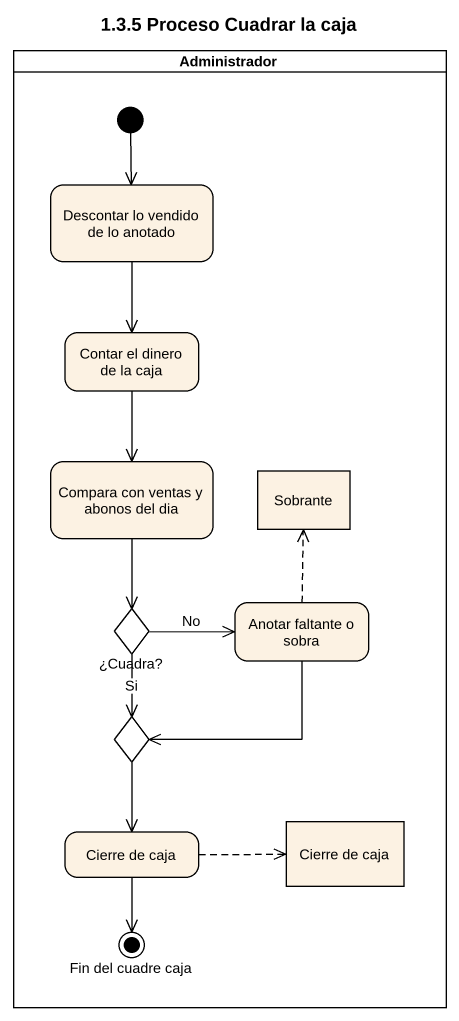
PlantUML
@startuml
title 1.3.5 Proceso Cuadrar la caja
hide empty description
state Administrador <<partition>> {
  state "Descontar lo vendido de lo anotado" as Descontar_lo_vendido_de_lo
  state "Contar el dinero de la caja" as Contar_el_dinero_de_la_caja
  state "Compara con ventas y abonos del dia" as Compara_con_ventas_y_abonos
  state Sobrante <<object>>
  state "¿Cuadra?" as Cuadra <<choice>>
  state "Anotar faltante o sobra" as Anotar_faltante_o_sobra
  state choice1 <<choice>>
  state "Cierre de caja" as Cierre_de_caja
  state "Cierre de caja" as Cierre_de_caja_2 <<object>>
  state "Fin del cuadre caja" as Fin_del_cuadre_caja <<end>>
  [*] --> Descontar_lo_vendido_de_lo
}
Descontar_lo_vendido_de_lo --> Contar_el_dinero_de_la_caja
Contar_el_dinero_de_la_caja --> Compara_con_ventas_y_abonos
Compara_con_ventas_y_abonos --> Cuadra
Cuadra -right-> Anotar_faltante_o_sobra : No
Cuadra --> choice1 : Si
Anotar_faltante_o_sobra -up[dashed]-> Sobrante
Anotar_faltante_o_sobra --> choice1
choice1 --> Cierre_de_caja
Cierre_de_caja -right[dashed]-> Cierre_de_caja_2
Cierre_de_caja --> Fin_del_cuadre_caja
@enduml
